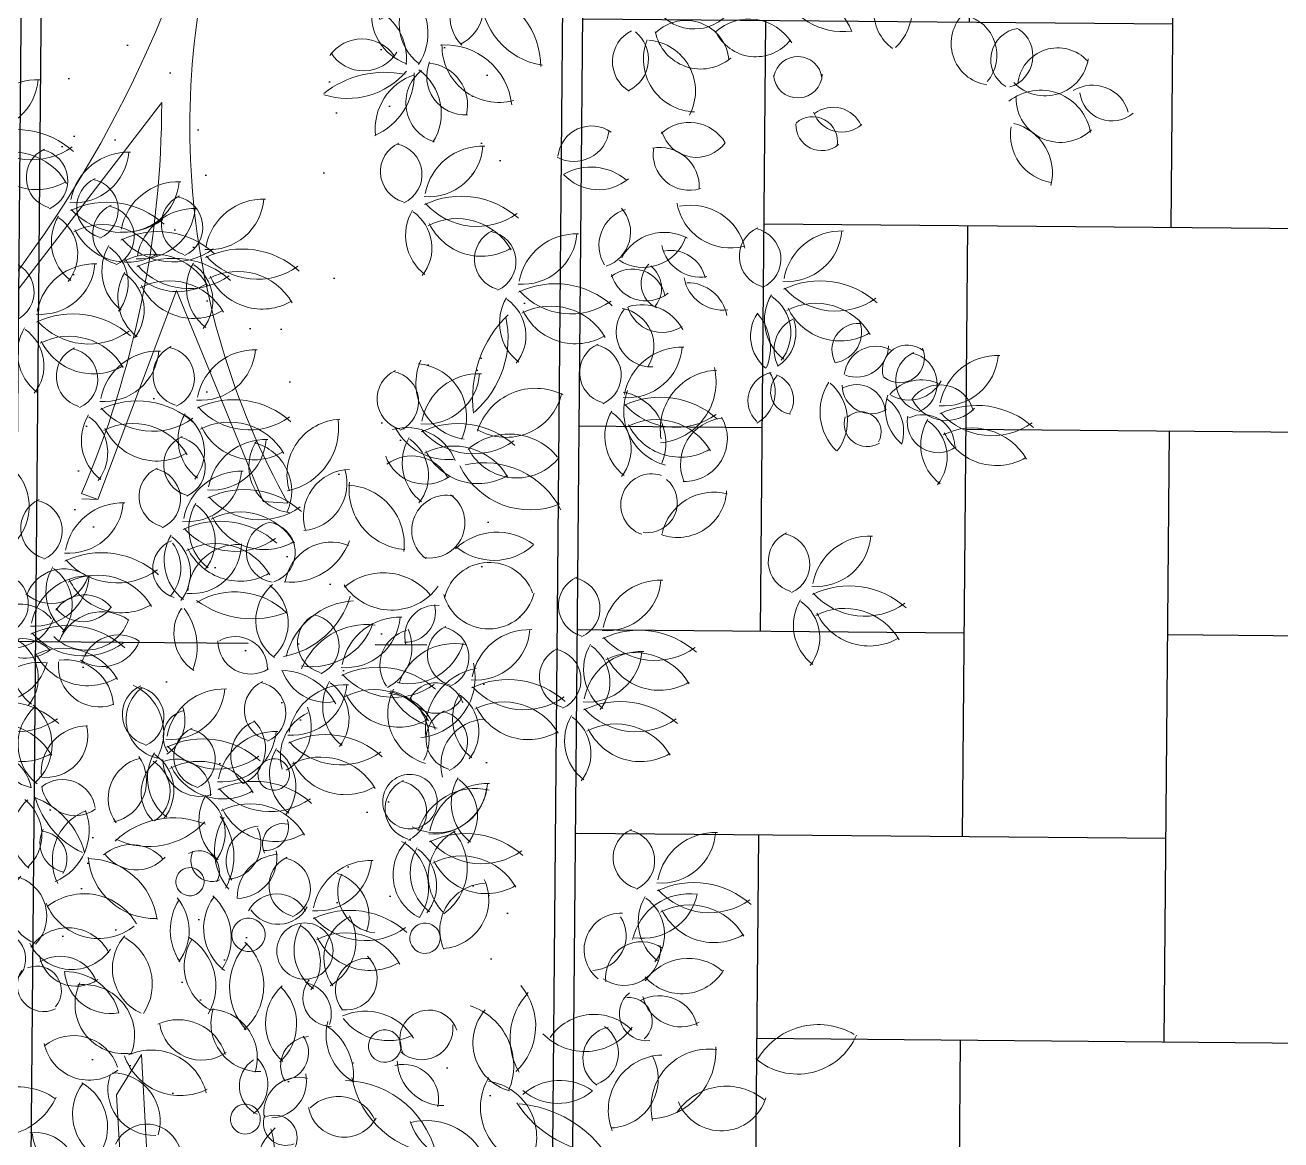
# Model space of a CAD drawing. Header units: millimetres. Extents: x 793 to 3159, y 750 to 2095.
# Drawn here: x 1291.277 to 1294.41, y 971.343 to 974.124 of the extents above; entities that cross this region are included whole.
import ezdxf

# ---------------------------------------------------------------- set-up
doc = ezdxf.new("R2010")
doc.units = ezdxf.units.MM
doc.linetypes.add('CENTER', pattern=[50.8, 31.75, -6.35, 6.35, -6.35])
doc.linetypes.add('CONTINUA', pattern=[0])
for name, color, linetype in [('A-MUEBLE', 9, 'Continuous'), ('A-PISOS', 252, 'Continuous'), ('A-TEXTO', 2, 'Continuous'), ('A-VEGETACION', 65, 'Continuous')]:
    doc.layers.add(name, color=color, linetype=linetype)
doc.layers.add('JUNTA DE CONTROL', color=7, linetype='Continuous', true_color=0xf43e0b)

# ---------------------------------------------------------------- blocks, each defined once
blk = doc.blocks.new('A$C15914C01')
at = {"layer": 'A-PISOS', "linetype": 'CONTINUA', "ltscale": 0.5}
h = blk.add_hatch(dxfattribs=at)
h.set_pattern_fill('AR-HBONE', color=250, scale=0.005, angle=45)
h.set_pattern_definition([(90, (-2174.8441, -711.9263), (-0.508, 0.508), [1.524, -0.508]), (180, (-2174.8441, -711.4183), (-0.508, 0.508), [1.524, -0.508])])
h.paths.add_polyline_path([(112.8168, -1.0022), (112.8168, -12.6454), (113.1938, -12.6454), (113.1938, -20.9354), (112.8168, -20.9354), (112.8168, -24.3928), (113.7088, -24.3928), (113.7088, -24.9928), (114.2088, -24.9928), (114.2088, -29.2428), (113.7088, -29.2428), (113.7088, -30.3928), (112.8168, -30.3928), (112.8203, -32.0012), (118.8203, -32.0012), (118.8168, -1.0027)])
h.paths.add_polyline_path([(116.8856, -5.1633), (116.8162, -5.2046), (116.8436, -5.2046)], flags=16)
blk = doc.blocks.new('XR-CONJUNTO$0$A$C458D45B7')
at = {"lineweight": 0, "extrusion": (-2.43104e-07, -5.45806e-06, 1)}
blk.add_line((-0.3067, -1.749), (-0.3463, -1.7481), dxfattribs=at)
blk.add_lwpolyline([(0.1057, -1.746), (0.1681, -1.7494, -0.110183), (-0.0866, -0.95, -0.110183), (0.0225, -0.1181, 0.069274), (0.0548, -0.1083, -0.159056), (0.3751, -0.5382), (0.4313, -0.5098), (0.2694, -0.2414), (0.6188, -0.3643), (0.5483, -0.2962, -0.129481), (0.1024, -0.068, 0.184379), (0.1254, 0.0127), (0.8832, -0.1415), (0.8943, -0.0784), (0.1156, 0.0518, -0.487233), (0.1075, 0.0667, -0.157099), (0.4909, 0.4325), (0.4557, 0.4846), (0.2096, 0.2904), (0.2879, 0.6525), (0.2292, 0.5741, -0.1274), (0.063, 0.1098, -1.508538), (0.0487, 0.1166), (-0.0409, 1.3604), (-0.1014, 1.2588), (-0.0393, 0.4627, -0.187108), (-0.3498, 1.1361), (-0.3949, 1.1174), (-0.3356, 0.7801), (-0.586, 0.9428), (-0.6161, 0.9071, -0.222061), (-0.0345, 0.1193), (-0.0367, 0.1218), (-0.9935, 0.563), (-0.9683, 0.4373, -0.148996), (-0.7862, 0.3977), (-0.1177, 0.0214, -0.61159), (-0.1188, -0.006, -0.101655), (-1.381, -0.3864), (-1.4565, -0.4291), (-0.657, -0.3716, -0.12496), (-1.5382, -0.8654), (-1.5037, -0.924), (-0.968, -0.7054), (-1.2263, -1.1913), (-1.1801, -1.2004, -0.176723), (-0.0978, -0.0662, 0.164875), (-0.0374, -0.112, -0.122319), (-0.6656, -1.3725), (-0.6394, -1.3961), (-0.165, -0.7555, -0.101541), (-0.347, -1.7346), (-0.3067, -1.749), (-0.1198, -1.2235), (0.1057, -1.746)], format="xyb", close=True, dxfattribs=at)
at = {"lineweight": 0, "extrusion": (2.43104e-07, 5.45806e-06, -1)}
for centre, major_axis, start_param, end_param in [((-0.4208, 2.4779), (0.0521, -0.0572, 0), 4.051015, 6.582941), ((-0.3287, 2.5601), (0.0917, -0.1007, 0), -0.777492, 0.800951), ((-0.1915, 2.4072), (0.0977, -0.1073, 0), 2.477681, 3.902549), ((0.4079, 2.3965), (0.0578, 0.0526, 0), 2.569534, 5.006064), ((0.3562, 2.3885), (0.0521, -0.0572, 0), 4.051015, 6.582941), ((0.4482, 2.4707), (0.0917, -0.1007, 0), -0.777492, 0.800951), ((0.5854, 2.3178), (0.0977, -0.1073, 0), 2.477681, 3.902549), ((-0.2404, 2.2159), (0.156, 0.1421, 0), 4.983233, 6.17178), ((-0.2586, 2.3287), (0.0909, 0.0828, 0), 2.943806, 4.400315), ((-0.4252, 2.2943), (0.0813, 0.074, 0), 6.042078, 7.680112), ((-0.2073, 2.5236), (0.1269, 0.1155, 0), 1.666781, 3.133707), ((-0.2514, 2.214), (0.1055, -0.1158, 0), 3.38331, 4.908592), ((-0.1941, 2.4226), (0.0974, -0.107, 0), 0.190237, 1.841773), ((0.5366, 2.1264), (0.156, 0.1421, 0), 4.983233, 6.17178), ((0.624, 2.313), (0.1011, -0.1111, 0), -1.092047, 0.621305), ((0.8079, 2.1864), (0.1148, 0.1046, 0), 3.735925, 5.247194), ((0.5183, 2.2392), (0.0909, 0.0828, 0), 2.943806, 4.400315), ((0.3518, 2.2048), (0.0813, 0.074, 0), 6.042078, 7.680112), ((0.5697, 2.4342), (0.1269, 0.1155, 0), 1.666781, 3.133707), ((0.5255, 2.1246), (0.1055, -0.1158, 0), 3.38331, 4.908592), ((0.0042, 2.1974), (0.0729, 0.0664, 0), 2.435719, 4.793581), ((-0.1299, 2.1619), (0.0875, -0.0961, 0), 4.288332, 5.954002), ((0.5828, 2.3331), (0.0974, -0.107, 0), 0.190237, 1.841773), ((0.688, 2.225), (0.0962, 0.0876, 0), 2.57333, 4.340108), ((0.5415, 2.16), (0.0814, -0.0894, 0), 4.063505, 5.902251), ((-0.4058, 2.1267), (0.0945, 0.086, 0), 6.118592, 7.872489), ((-0.0482, 2.1943), (0.0744, 0.0677, 0), 0.395035, 1.712099), ((0.2426, 2.1833), (0.0844, -0.0926, 0), -1.249896, 0.196732), ((0.7328, 2.1612), (0.0578, 0.0526, 0), 2.569534, 5.006064), ((0.6811, 2.1531), (0.0521, -0.0572, 0), 4.051015, 6.582941), ((-0.2372, 2.1306), (0.0929, 0.0846, 0), 2.963691, 4.711116), ((0.0663, 2.1554), (0.0498, 0.0454, 0), 3.264969, 5.201317), ((0.2617, 2.1105), (0.0688, 0.0627, 0), 3.032355, 5.058346), ((0.1574, 2.1274), (0.0654, -0.0718, 0), 4.641666, 6.55095), ((0.4113, 2.1131), (0.0882, 0.0804, 0), 3.589355, 4.996061), ((0.8068, 2.0986), (0.0767, -0.0842, 0), 2.01587, 3.830331), ((-0.293, 2.1509), (0.0767, 0.0698, 0), 0.466811, 2.453539), ((-0.1885, 2.0624), (0.0852, 0.0776, 0), 3.756525, 5.436782), ((-0.4325, 2.0004), (0.0716, -0.0786, 0), 4.02893, 5.260687), ((-0.3105, 2.1233), (0.0764, 0.0696, 0), 2.495781, 3.712279), ((-0.0328, 1.9994), (0.076, 0.0692, 0), 3.228586, 5.199475), ((-0.1454, 2.0411), (0.0706, -0.0775, 0), -1.470872, 0.49979), ((0.0335, 2.0128), (0.0579, -0.0636, 0), 3.454568, 5.497253), ((0.2763, 2.065), (0.0265, -0.0292, 0), 2.96706, 9.250245), ((0.0466, 2.0162), (0.0674, -0.074, 0), 1.501594, 3.203821), ((-0.07, 2.016), (0.0655, 0.0596, 0), 5.981568, 7.978483), ((0.0914, 2.099), (0.0621, -0.0681, 0), 0.403031, 2.295039), ((0.6173, 2.0033), (0.0458, -0.0503, 0), 2.96706, 9.250245), ((-0.249, 1.9601), (0.0612, 0.0557, 0), 4.777693, 6.850302), ((0.6822, 2.053), (0.0934, 0.0851, 0), 0.83891, 2.788684), ((0.7827, 1.8893), (0.1106, 0.1007, 0), 4.167211, 5.662811), ((0.8432, 2.0039), (0.0909, 0.0828, 0), 2.943806, 4.400315), ((0.6766, 1.9695), (0.0813, 0.074, 0), 6.042078, 7.680112), ((-0.2181, 2.0381), (0.0628, 0.0572, 0), 1.653322, 3.720775), ((-0.2631, 1.9078), (0.0742, -0.0815, 0), 1.389785, 3.157191), ((-0.4105, 1.9023), (0.0749, -0.0822, 0), 4.528164, 6.260856), ((-0.3885, 1.8048), (0.1511, 0.1376, 0), 5.790531, 6.74088), ((-0.111, 2.0591), (0.1593, 0.1451, 0), 2.721102, 3.592312), ((-0.1396, 1.8436), (0.0979, 0.0892, 0), 3.408341, 5.039982), ((-0.3192, 1.9147), (0.0929, -0.102, 0), -1.217298, 0.327095), ((0.0319, 1.7409), (0.1422, -0.1561, 0), 3.105155, 4.25074), ((-0.0365, 2.0707), (0.1414, 0.1288, 0), 1.467491, 2.732342), ((0.2821, 1.8758), (0.1111, 0.1011, 0), 3.157429, 4.441949), ((0.0189, 1.8558), (0.1089, -0.1195, 0), -1.511614, -0.337271), ((0.3027, 1.8914), (0.038, 0.0346, 0), 3.41254, 5.663172), ((0.2576, 1.933), (0.0391, -0.0429, 0), -1.182408, 0.791652), ((1.2047, 1.8735), (0.0578, 0.0526, 0), 2.569534, 5.006064), ((-0.2288, 1.8855), (0.0506, -0.0555, 0), 0.933482, 2.755369), ((-0.3061, 1.8431), (0.0521, 0.0475, 0), 5.554345, 7.543913), ((0.2485, 1.8483), (0.0645, 0.0587, 0), 3.279326, 5.34853), ((0.1587, 1.8899), (0.0599, -0.0657, 0), -1.298179, 0.629945), ((0.7942, 1.8207), (0.0945, 0.0861, 0), 3.069205, 4.94146), ((0.6241, 1.8375), (0.0937, -0.1029, 0), -1.562221, 0.105445), ((1.153, 1.8655), (0.0521, -0.0572, 0), 4.051015, 6.582941), ((1.245, 1.9477), (0.0917, -0.1007, 0), -0.777492, 0.800951), ((1.3822, 1.7948), (0.0977, -0.1073, 0), 2.477681, 3.902549), ((-0.074, 1.7783), (0.0778, 0.0708, 0), 4.718022, 6.28628), ((0.6974, 1.8223), (0.0803, -0.0881, 0), 1.183739, 3.047674), ((0.5353, 1.7872), (0.0891, -0.0979, 0), 4.371945, 6.030471), ((-0.0171, 1.8665), (0.1229, 0.1119, 0), 2.257964, 3.78171), ((-0.0641, 1.9178), (0.0654, -0.0719, 0), -0.113868, 1.668116), ((0.0938, 1.8197), (0.0347, -0.0381, 0), 3.344357, 5.954753), ((0.126, 1.8478), (0.0388, 0.0354, 0), 1.911053, 4.31249), ((0.2993, 1.7579), (0.0802, 0.073, 0), 3.851049, 5.360604), ((0.1863, 1.8557), (0.0752, 0.0685, 0), 0.549271, 2.256423), ((-0.1814, 1.6713), (0.118, -0.1296, 0), 3.873122, 5.299363), ((0.0722, 1.7936), (0.0237, -0.0261, 0), 2.96706, 9.250245), ((0.5443, 1.7771), (0.0762, 0.0694, 0), 2.397876, 4.305471), ((0.4071, 1.7121), (0.0839, 0.0764, 0), 5.736427, 7.331583), ((1.3334, 1.6034), (0.156, 0.1421, 0), 4.983233, 6.17178), ((-0.2766, 1.7286), (0.0686, -0.0753, 0), 1.097202, 3.081073), ((-0.3848, 1.6998), (0.0683, -0.0751, 0), 4.086773, 6.202249), ((0.8155, 1.6854), (0.0871, 0.0794, 0), 3.456952, 5.395047), ((0.6963, 1.7598), (0.0902, 0.0822, 0), 0.291251, 2.225608), ((1.3213, 1.6411), (0.1073, 0.0977, 0), 4.075394, 5.568293), ((1.3664, 1.9112), (0.1269, 0.1155, 0), 1.666781, 3.133707), ((-0.1879, 1.6085), (0.1112, 0.1012, 0), 4.767873, 6.47899), ((0.2402, 1.6801), (0.0975, 0.0888, 0), 2.940453, 4.494287), ((0.0349, 1.6527), (0.1056, 0.0962, 0), 6.178704, 7.585525), ((0.2911, 1.6865), (0.0543, -0.0596, 0), 2.783843, 4.943077), ((1.3151, 1.7162), (0.0909, 0.0828, 0), 2.943806, 4.400315), ((1.2007, 1.813), (0.1037, 0.0945, 0), 0.93843, 2.439379), ((1.1485, 1.6818), (0.0813, 0.074, 0), 6.042078, 7.680112), ((1.3223, 1.6016), (0.1055, -0.1158, 0), 3.38331, 4.908592), ((-0.1553, 1.7894), (0.0954, -0.1047, 0), 0.046634, 1.902742), ((0.1669, 1.6745), (0.1047, 0.0953, 0), 3.274239, 4.424714), ((-0.0544, 1.6689), (0.0855, -0.0939, 0), -1.555152, -0.195414), ((0.2927, 1.773), (0.0551, -0.0605, 0), -0.367339, 1.701332), ((1.1499, 1.643), (0.0617, -0.0677, 0), 1.384738, 3.90545), ((1.0761, 1.677), (0.064, 0.0583, 0), 0.142939, 2.254521), ((1.3796, 1.8101), (0.0974, -0.107, 0), 0.190237, 1.841773), ((0.2206, 1.6638), (0.0279, -0.0307, 0), 2.96706, 9.250245), ((0.3621, 1.6258), (0.0473, -0.0519, 0), 2.96706, 9.250245), ((0.5249, 1.6104), (0.0852, 0.0776, 0), 3.223324, 4.985448), ((0.3599, 1.6511), (0.0868, -0.0953, 0), -1.359902, 0.197615), ((0.6611, 1.6633), (0.0255, -0.028, 0), 2.96706, 9.250245), ((-0.2276, 1.5595), (0.0766, -0.0842, 0), 2.904002, 4.961936), ((1.2034, 1.5741), (0.0607, -0.0666, 0), 2.180672, 4.465833), ((-0.4013, 1.5925), (0.0497, 0.0453, 0), 6.214944, 8.566879), ((-0.2205, 1.6862), (0.0787, -0.0864, 0), -0.245148, 1.837365), ((0.0057, 1.5758), (0.0909, 0.0828, 0), 2.724137, 4.584349), ((-0.1496, 1.5339), (0.0979, 0.0892, 0), 5.907215, 7.590286), ((0.1866, 1.5851), (0.0842, -0.0924, 0), 1.201658, 2.848598), ((-0.0012, 1.5327), (0.1054, 0.096, 0), 5.984703, 7.520962), ((0.3329, 1.535), (0.1162, 0.1058, 0), 3.122332, 4.628138), ((0.1137, 1.5352), (0.0992, -0.1089, 0), 4.60613, 6.275435), ((1.1583, 1.6449), (0.0609, -0.0669, 0), -0.950418, 1.336182), ((-0.2083, 1.6213), (0.0631, -0.0693, 0), 0.112143, 2.110108), ((-0.2468, 1.505), (0.0717, 0.0653, 0), 4.892044, 6.630501), ((0.519, 1.5316), (0.0583, 0.0531, 0), 3.20052, 5.540096), ((0.4659, 1.5585), (0.0576, 0.0524, 0), 6.197346, 8.707644), ((1.3207, 1.4939), (0.0968, 0.0882, 0), 4.468963, 6.135104), ((-0.3051, 1.5146), (0.0414, -0.0455, 0), 3.483272, 6.139391), ((1.3021, 1.6577), (0.0817, -0.0897, 0), -0.311589, 1.576583), ((-0.2882, 1.5286), (0.0442, -0.0485, 0), 0.255526, 2.887943), ((-0.2317, 1.4264), (0.1016, 0.0926, 0), 5.415593, 6.754417), ((-0.1223, 1.576), (0.085, 0.0774, 0), 2.11334, 3.773203), ((-0.0858, 1.485), (0.083, -0.0911, 0), 0.579053, 2.739108), ((-0.1861, 1.4051), (0.0941, 0.0857, 0), 5.318722, 7.374748), ((0.3928, 1.4461), (0.093, 0.0847, 0), 3.00647, 4.70236), ((0.4297, 1.5099), (0.0477, -0.0524, 0), 0.723336, 2.981842), ((0.351, 1.4686), (0.0589, 0.0537, 0), 5.629135, 7.342477), ((0.7863, 1.4466), (0.1042, -0.1145, 0), -1.558089, -0.023624), ((1.2163, 1.4846), (0.0497, 0.0453, 0), 2.154095, 4.761131), ((0.2174, 1.441), (0.0857, -0.0942, 0), 4.621829, 6.268915), ((1.0445, 1.4197), (0.1124, -0.1235, 0), 1.763492, 3.048606), ((1.1728, 1.4657), (0.0436, 0.0397, 0), 5.34712, 7.859851), ((1.25, 1.4337), (0.0652, -0.0716, 0), 3.353873, 5.207545), ((1.3013, 1.5509), (0.0718, 0.0654, 0), 1.80201, 3.64249), ((0.1269, 1.3556), (0.0816, -0.0896, 0), 3.861328, 5.736568), ((0.2517, 1.4439), (0.0813, -0.0893, 0), 0.692403, 2.597207), ((0.5181, 1.3374), (0.1044, 0.0951, 0), 5.019594, 6.451334), ((0.6755, 1.4112), (0.0541, 0.0492, 0), 3.323125, 6.680457), ((0.7305, 1.3462), (0.1061, -0.1165, 0), 4.17789, 5.832144), ((0.9098, 1.4071), (0.0922, 0.084, 0), 2.564354, 4.581363), ((1.0885, 1.3478), (0.0896, -0.0984, 0), 2.894701, 4.651743), ((0.0511, 1.3256), (0.0912, 0.083, 0), 5.008977, 6.700148), ((0.5532, 1.4203), (0.0906, -0.0995, 0), 1.225027, 2.53816), ((0.3386, 1.3139), (0.1111, 0.1012, 0), 5.998219, 7.087887), ((0.5719, 1.5492), (0.0963, -0.1058, 0), 0.28559, 1.630807), ((0.6565, 1.4383), (0.058, 0.0528, 0), 0.609123, 3.014918), ((1.0623, 1.533), (0.1074, 0.0978, 0), 1.343784, 3.09522), ((1.1401, 1.3718), (0.0592, 0.0539, 0), 2.883799, 5.216128), ((1.0667, 1.3837), (0.0606, 0.0551, 0), 6.049447, 8.223314), ((1.6493, 1.2899), (0.1299, 0.1183, 0), 4.360495, 5.965464), ((-0.2092, 1.2879), (0.0862, 0.0785, 0), 4.763491, 6.669633), ((0.1079, 1.455), (0.0714, -0.0784, 0), 0.109406, 2.139195), ((0.3792, 1.34), (0.0537, 0.0489, 0), 3.300559, 5.386403), ((0.3059, 1.3712), (0.047, -0.0517, 0), -1.484129, 0.591907), ((0.5656, 1.3923), (0.03, 0.0273, 0), 4.537856, 10.821041), ((1.5934, 1.501), (0.1183, 0.1077, 0), 1.123877, 3.002143), ((-0.1723, 1.4082), (0.0844, 0.0769, 0), 1.617882, 3.663346), ((1.264, 1.2447), (0.093, -0.1021, 0), 1.914643, 3.826952), ((1.1267, 1.3204), (0.0823, -0.0904, 0), -1.350697, 0.677345), ((1.3773, 1.2548), (0.1071, 0.0976, 0), 3.627143, 5.564226), ((1.2205, 1.3933), (0.1266, 0.1153, 0), 0.666936, 2.208248), ((0.0552, 1.4072), (0.0994, -0.1091, 0), 0.247987, 1.955937), ((-0.0138, 1.2312), (0.1042, 0.0949, 0), 5.013393, 6.761813), ((0.2821, 1.2878), (0.0574, 0.0522, 0), 2.730264, 4.858108), ((0.1823, 1.2903), (0.0689, 0.0627, 0), 6.226378, 7.911591), ((0.6146, 1.2601), (0.0646, 0.0589, 0), 5.18643, 7.216869), ((0.7131, 1.3623), (0.078, -0.0856, 0), 0.71814, 2.246675), ((0.2804, 1.2992), (0.0616, -0.0676, 0), -1.060709, 0.668141), ((0.9544, 1.2463), (0.1089, 0.0991, 0), 2.493376, 4.396862), ((1.0067, 1.1728), (0.1048, 0.0954, 0), 4.716479, 6.042626), ((-0.0846, 1.211), (0.0929, 0.0846, 0), 2.79378, 4.515572), ((-0.2468, 1.1762), (0.0923, 0.084, 0), 5.935163, 7.664121), ((-0.0087, 1.2737), (0.0771, -0.0847, 0), 0.678402, 2.611537), ((-0.112, 1.1928), (0.0813, -0.0893, 0), 3.878152, 5.717737), ((0.3543, 1.2232), (0.0647, 0.0589, 0), 3.77537, 5.684318), ((0.4666, 1.0653), (0.1771, 0.1613, 0), 5.461091, 6.84641), ((0.7141, 1.3599), (0.1576, -0.173, 0), 0.768602, 2.105454), ((0.8083, 1.1701), (0.0944, -0.1037, 0), 4.007914, 5.933263), ((0.9976, 1.3915), (0.0994, 0.0906, 0), 1.606077, 3.000648), ((1.4218, 1.1595), (0.1096, 0.0998, 0), 4.447218, 6.124093), ((-0.3449, 1.1103), (0.1211, 0.1103, 0), 4.257347, 6.034635), ((0.4539, 1.1647), (0.0674, -0.074, 0), 3.084947, 5.021288), ((1.126, 1.4092), (0.1849, -0.2031, 0), 0.724844, 1.720325), ((0.8824, 0.9572), (0.2007, -0.2203, 0), 3.951237, 4.849497), ((1.4067, 1.3114), (0.0854, 0.0778, 0), 1.013458, 3.478607), ((-0.4065, 1.3168), (0.1132, -0.1243, 0), -0.424739, 1.243343), ((0.2212, 1.2039), (0.0251, -0.0276, 0), 2.96706, 9.250245), ((0.4667, 1.2536), (0.0608, -0.0668, 0), -0.356332, 2.108317), ((0.6754, 1.047), (0.1193, 0.1087, 0), 5.189388, 6.675069), ((0.3219, 1.1961), (0.0413, 0.0376, 0), 1.904971, 4.226386), ((0.2947, 1.1586), (0.0418, 0.038, 0), 4.960058, 7.482544), ((0.789, 1.2657), (0.1133, -0.1244, 0), 0.509459, 1.944003), ((-0.3023, 1.0547), (0.072, -0.079, 0), 3.75091, 5.351098), ((-0.0228, 1.1011), (0.0578, -0.0635, 0), 2.718476, 5.202531), ((0.404, 1.0684), (0.1166, 0.1062, 0), 3.391768, 4.694757), ((0.0747, 1.1135), (0.1489, -0.1635, 0), -1.143034, -0.269005), ((-0.2116, 1.1655), (0.066, -0.0724, 0), 0.546012, 2.232732), ((1.7212, -0.4945), (0.0844, 0.0769, 0), 2.921424, 4.898357), ((1.5708, -0.4908), (0.0887, -0.0974, 0), 4.624499, 6.245935), ((0.6511, -0.5265), (0.0746, 0.068, 0), 3.082887, 5.021593), ((0.5328, -0.5061), (0.0677, -0.0743, 0), 4.704556, 6.562471), ((1.3911, -0.6161), (0.1186, -0.1303, 0), 3.751224, 5.04893), ((0.5509, -0.5449), (0.0857, -0.0941, 0), 1.381618, 2.98878), ((0.3531, -0.5727), (0.1058, 0.0963, 0), 6.187244, 7.584647), ((0.8079, -0.4647), (0.1228, -0.1349, 0), 0.876191, 2.292519), ((0.5809, -0.6537), (0.1334, -0.1465, 0), 4.136961, 5.426322), ((1.5298, -0.374), (0.1172, -0.1286, 0), 0.608217, 1.916874), ((1.1577, -0.4355), (0.0757, -0.0832, 0), -0.410198, 1.564219), ((1.9055, -0.5708), (0.0701, -0.077, 0), 0.868385, 3.107628), ((0.4851, -0.523), (0.097, 0.0883, 0), 2.624439, 4.009853), ((0.3065, -0.6372), (0.0924, -0.1015, 0), 4.220644, 5.539862), ((1.1406, -0.6349), (0.0726, -0.0797, 0), 3.097635, 5.344847), ((1.2984, -0.6458), (0.0925, 0.0842, 0), 4.69803, 6.451656), ((1.8147, -0.6013), (0.0684, -0.0752, 0), 4.086493, 6.142639), ((1.9797, -0.6098), (0.0531, -0.0583, 0), 1.27183, 3.717815), ((1.0432, -0.6316), (0.0635, 0.0578, 0), 2.828355, 4.970388), ((0.9604, -0.6267), (0.0642, 0.0584, 0), 6.104573, 8.123386), ((1.1762, -0.5315), (0.0858, 0.0782, 0), 1.595626, 3.656981), ((1.3126, -0.5044), (0.0742, -0.0815, 0), -0.185563, 1.859253), ((1.9253, -0.6015), (0.0597, 0.0543, 0), 6.025032, 8.287942), ((0.3333, -0.6856), (0.0658, -0.0723, 0), 2.905781, 4.823107), ((0.5423, -0.7661), (0.1235, 0.1125, 0), 5.36207, 6.898676), ((1.166, -0.6234), (0.0885, -0.0972, 0), 0.750634, 2.670163), ((1.0384, -0.705), (0.0858, -0.0942, 0), 3.951231, 5.923783), ((2.0694, -0.6791), (0.0677, -0.0743, 0), 2.389715, 4.70032), ((0.3358, -0.5709), (0.0714, 0.065, 0), 1.264913, 3.299305), ((0.673, -0.5985), (0.0953, -0.1046, 0), 0.451758, 2.314123), ((1.4206, -0.6724), (0.0447, 0.0407, 0), 4.046495, 6.887858), ((2.0365, -0.5907), (0.0801, 0.073, 0), 0.865837, 3.095513), ((0.5912, -0.6765), (0.0712, 0.0649, 0), 2.239479, 4.247459), ((0.4925, -0.7502), (0.0711, -0.0781, 0), 3.953652, 5.660875), ((1.4206, -0.6545), (0.045, 0.041, 0), 0.745147, 3.783208), ((0.3952, -0.9166), (0.1824, 0.1661, 0), 4.763929, 5.636252), ((0.2948, -0.5436), (0.143, 0.1302, 0), 1.427963, 2.601349), ((0.5108, -0.8091), (0.1051, 0.0957, 0), 3.743488, 5.119397), ((0.2985, -0.6789), (0.1219, 0.111, 0), 0.683436, 1.880422), ((0.5462, -0.7433), (0.0689, -0.0756, 0), 1.029573, 3.198864), ((0.3985, -0.7729), (0.0993, 0.0905, 0), 6.058163, 7.566179), ((2.0285, -0.812), (0.0854, -0.0937, 0), 3.194354, 5.266214), ((2.1578, -0.7629), (0.0624, -0.0685, 0), 3.315824, 5.152296), ((-0.6101, -0.6963), (0.0917, -0.1007, 0), -0.777492, 0.800951), ((-0.4729, -0.8491), (0.0977, -0.1073, 0), 2.477681, 3.902549), ((2.0764, -0.7036), (0.0819, 0.0746, 0), 1.519596, 3.869397), ((2.2045, -0.6777), (0.0544, -0.0598, 0), 0.009364, 2.152356), ((1.5314, -0.724), (0.0552, 0.0503, 0), 1.558302, 3.521751), ((1.5113, -0.8135), (0.0514, -0.0565, 0), 3.212513, 5.011871), ((1.1541, -0.8854), (0.077, 0.0701, 0), 4.690567, 6.465808), ((1.4824, -0.7811), (0.0478, 0.0435, 0), 1.591957, 3.894), ((1.4605, -0.8232), (0.0416, -0.0457, 0), 3.128591, 5.60002), ((2.0741, -0.7951), (0.0813, -0.0893, 0), 0.876257, 2.452635), ((1.9318, -0.8938), (0.0862, -0.0947, 0), 4.111917, 5.679083), ((-0.5218, -1.0405), (0.156, 0.1421, 0), 4.983233, 6.17178), ((0.8645, -0.7958), (0.0594, -0.0652, 0), -0.726496, 1.218619), ((0.9098, -0.8788), (0.0568, -0.0624, 0), 2.393253, 4.474922), ((1.1694, -0.7784), (0.0664, 0.0605, 0), 1.357884, 3.565082), ((1.0811, -0.944), (0.073, 0.0665, 0), 5.248983, 7.046658), ((-0.4887, -0.7327), (0.1269, 0.1155, 0), 1.666781, 3.133707), ((-0.5328, -1.0423), (0.1055, -0.1158, 0), 3.38331, 4.908592), ((-0.4213, -0.9474), (0.0578, 0.0526, 0), 2.569534, 5.006064), ((0.4619, -0.9165), (0.0578, 0.0526, 0), 2.569534, 5.006064), ((0.4102, -0.9246), (0.0521, -0.0572, 0), 4.051015, 6.582941), ((0.5022, -0.8424), (0.0917, -0.1007, 0), -0.777492, 0.800951), ((0.6394, -0.9952), (0.0977, -0.1073, 0), 2.477681, 3.902549), ((1.1537, -0.8603), (0.061, -0.0669, 0), 0.413196, 2.457667), ((-0.4756, -0.8338), (0.0974, -0.107, 0), 0.190237, 1.841773), ((-0.4731, -0.9554), (0.0521, -0.0572, 0), 4.051015, 6.582941), ((-0.3811, -0.8732), (0.0917, -0.1007, 0), -0.777492, 0.800951), ((-0.2439, -1.0261), (0.0977, -0.1073, 0), 2.477681, 3.902549), ((0.9106, -1.0346), (0.0926, -0.1017, 0), 3.353254, 4.564957), ((0.926, -0.8367), (0.0863, 0.0786, 0), 1.589818, 3.127586), ((-0.2941, -1.0186), (0.0578, 0.0526, 0), 2.569534, 5.006064), ((-0.3459, -1.0266), (0.0521, -0.0572, 0), 4.051015, 6.582941), ((-0.2539, -0.9445), (0.0917, -0.1007, 0), -0.777492, 0.800951), ((-0.1167, -1.0973), (0.0977, -0.1073, 0), 2.477681, 3.902549), ((0.5906, -1.1866), (0.156, 0.1421, 0), 4.983233, 6.17178), ((-0.2927, -1.2175), (0.156, 0.1421, 0), 4.983233, 6.17178), ((-0.0824, -1.0582), (0.0578, 0.0526, 0), 2.569534, 5.006064), ((-0.1341, -1.0662), (0.0521, -0.0572, 0), 4.051015, 6.582941), ((-0.0421, -0.9841), (0.0917, -0.1007, 0), -0.777492, 0.800951), ((0.0951, -1.1369), (0.0977, -0.1073, 0), 2.477681, 3.902549), ((0.6236, -0.8789), (0.1269, 0.1155, 0), 1.666781, 3.133707), ((1.0253, -1.0902), (0.069, 0.0628, 0), 3.308647, 5.138973), ((0.9205, -1.0592), (0.0664, 0.0605, 0), 6.277686, 8.249253), ((1.2581, -0.957), (0.1004, 0.0914, 0), 2.033796, 3.688076), ((1.1614, -1.1268), (0.103, 0.0938, 0), 5.235197, 6.77359), ((-0.2596, -0.9097), (0.1269, 0.1155, 0), 1.666781, 3.133707), ((-0.2531, -1.0846), (0.0578, 0.0526, 0), 2.569534, 5.006064), ((-0.3048, -1.0927), (0.0521, -0.0572, 0), 4.051015, 6.582941), ((-0.2128, -1.0105), (0.0917, -0.1007, 0), -0.777492, 0.800951), ((-0.0756, -1.1634), (0.0977, -0.1073, 0), 2.477681, 3.902549), ((0.5723, -1.0738), (0.0909, 0.0828, 0), 2.943806, 4.400315), ((0.4057, -1.1082), (0.0813, 0.074, 0), 6.042078, 7.680112), ((0.5795, -1.1885), (0.1055, -0.1158, 0), 3.38331, 4.908592), ((-0.3109, -1.1047), (0.0909, 0.0828, 0), 2.943806, 4.400315), ((-0.4775, -1.1391), (0.0813, 0.074, 0), 6.042078, 7.680112), ((-0.3038, -1.2193), (0.1055, -0.1158, 0), 3.38331, 4.908592), ((-0.1655, -1.2887), (0.156, 0.1421, 0), 4.983233, 6.17178), ((0.6368, -0.9799), (0.0974, -0.107, 0), 0.190237, 1.841773), ((0.7002, -1.1307), (0.0578, 0.0526, 0), 2.569534, 5.006064), ((0.6485, -1.1387), (0.0521, -0.0572, 0), 4.051015, 6.582941), ((0.7405, -1.0565), (0.0917, -0.1007, 0), -0.777492, 0.800951), ((0.8777, -1.2094), (0.0977, -0.1073, 0), 2.477681, 3.902549), ((1.0967, -1.1776), (0.0894, 0.0814, 0), 4.357835, 5.930551), ((1.3608, -1.1116), (0.0578, 0.0526, 0), 2.569534, 5.006064), ((1.3091, -1.1196), (0.0521, -0.0572, 0), 4.051015, 6.582941), ((1.4011, -1.0374), (0.0917, -0.1007, 0), -0.777492, 0.800951), ((1.5383, -1.1903), (0.0977, -0.1073, 0), 2.477681, 3.902549), ((-0.2465, -1.0107), (0.0974, -0.107, 0), 0.190237, 1.841773), ((1.0421, -1.0332), (0.0826, 0.0753, 0), 1.048711, 2.866113), ((1.1846, -1.0688), (0.0724, 0.066, 0), 2.126203, 3.662822), ((1.1126, -1.19), (0.0655, 0.0597, 0), 5.242094, 6.774017), ((-0.1837, -1.1759), (0.0909, 0.0828, 0), 2.943806, 4.400315), ((-0.3503, -1.2103), (0.0813, 0.074, 0), 6.042078, 7.680112), ((-0.1324, -0.9809), (0.1269, 0.1155, 0), 1.666781, 3.133707), ((-0.1766, -1.2906), (0.1055, -0.1158, 0), 3.38331, 4.908592), ((-0.1245, -1.3547), (0.156, 0.1421, 0), 4.983233, 6.17178), ((0.0463, -1.3283), (0.156, 0.1421, 0), 4.983233, 6.17178), ((-0.1193, -1.082), (0.0974, -0.107, 0), 0.190237, 1.841773), ((0.028, -1.2155), (0.0909, 0.0828, 0), 2.943806, 4.400315), ((-0.1385, -1.2499), (0.0813, 0.074, 0), 6.042078, 7.680112), ((0.0793, -1.0205), (0.1269, 0.1155, 0), 1.666781, 3.133707), ((0.0352, -1.3301), (0.1055, -0.1158, 0), 3.38331, 4.908592), ((1.0176, -1.2329), (0.0616, 0.0561, 0), 4.748267, 6.798588), ((1.1075, -1.1835), (0.0461, -0.0506, 0), 1.181961, 3.053836), ((1.019, -1.1975), (0.0479, -0.0526, 0), 4.531679, 6.114111), ((1.4895, -1.3817), (0.156, 0.1421, 0), 4.983233, 6.17178), ((-0.5522, -1.2354), (0.0521, -0.0572, 0), 4.051015, 6.582941), ((-0.4602, -1.1532), (0.0917, -0.1007, 0), -0.777492, 0.800951), ((-0.323, -1.3061), (0.0977, -0.1073, 0), 2.477681, 3.902549), ((-0.1427, -1.2419), (0.0909, 0.0828, 0), 2.943806, 4.400315), ((-0.3093, -1.2764), (0.0813, 0.074, 0), 6.042078, 7.680112), ((-0.0914, -1.047), (0.1269, 0.1155, 0), 1.666781, 3.133707), ((-0.1355, -1.3566), (0.1055, -0.1158, 0), 3.38331, 4.908592), ((0.0925, -1.1216), (0.0974, -0.107, 0), 0.190237, 1.841773), ((0.8289, -1.4008), (0.156, 0.1421, 0), 4.983233, 6.17178), ((1.0502, -1.1398), (0.0656, 0.0598, 0), 1.617108, 3.605764), ((1.242, -1.15), (0.0725, 0.066, 0), 2.164318, 3.678188), ((1.1553, -1.2826), (0.0683, -0.075, 0), 3.854023, 5.240722), ((-0.0782, -1.148), (0.0974, -0.107, 0), 0.190237, 1.841773), ((0.862, -1.093), (0.1269, 0.1155, 0), 1.666781, 3.133707), ((1.4712, -1.2689), (0.0909, 0.0828, 0), 2.943806, 4.400315), ((1.3047, -1.3033), (0.0813, 0.074, 0), 6.042078, 7.680112), ((1.5226, -1.0739), (0.1269, 0.1155, 0), 1.666781, 3.133707), ((1.4784, -1.3835), (0.1055, -0.1158, 0), 3.38331, 4.908592), ((0.8106, -1.288), (0.0909, 0.0828, 0), 2.943806, 4.400315), ((0.6441, -1.3224), (0.0813, 0.074, 0), 6.042078, 7.680112), ((0.8178, -1.4026), (0.1055, -0.1158, 0), 3.38331, 4.908592), ((1.0668, -1.3051), (0.0651, 0.0593, 0), 2.253087, 4.566682), ((0.9783, -1.3425), (0.0642, -0.0705, 0), 4.03691, 6.007166), ((1.0918, -1.2176), (0.0659, 0.06, 0), 1.69823, 3.571093), ((1.043, -1.3545), (0.0783, -0.086, 0), 3.570728, 4.946469), ((1.5357, -1.175), (0.0974, -0.107, 0), 0.190237, 1.841773), ((-0.3719, -1.4975), (0.156, 0.1421, 0), 4.983233, 6.17178), ((0.9141, -1.4743), (0.1955, -0.2147, 0), 2.163971, 3.093217), ((0.463, -1.3312), (0.166, -0.1823, 0), -1.064666, -0.000104), ((0.8751, -1.194), (0.0974, -0.107, 0), 0.190237, 1.841773), ((1.4183, -1.3094), (0.0769, 0.0701, 0), 2.97626, 4.426761), ((1.2348, -1.342), (0.0872, -0.0957, 0), 4.707112, 5.824159), ((1.4594, -1.343), (0.0578, -0.0634, 0), 1.791928, 3.410217), ((1.3267, -1.3023), (0.0744, 0.0678, 0), 0.401855, 1.714979), ((1.584, -1.3411), (0.0445, -0.0489, 0), 1.786118, 3.912369), ((1.5135, -1.2978), (0.0522, -0.0573, 0), -1.25973, 0.566902), ((-0.3388, -1.1897), (0.1269, 0.1155, 0), 1.666781, 3.133707), ((-0.3901, -1.3847), (0.0909, 0.0828, 0), 2.943806, 4.400315), ((-0.5567, -1.4191), (0.0813, 0.074, 0), 6.042078, 7.680112), ((-0.3829, -1.4993), (0.1055, -0.1158, 0), 3.38331, 4.908592), ((0.9678, -1.4088), (0.0578, 0.0526, 0), 2.569534, 5.006064), ((0.9161, -1.4168), (0.0521, -0.0572, 0), 4.051015, 6.582941), ((1.0081, -1.3346), (0.0917, -0.1007, 0), -0.777492, 0.800951), ((1.1453, -1.4875), (0.0977, -0.1073, 0), 2.477681, 3.902549), ((1.629, -1.4107), (0.0588, 0.0536, 0), 3.97883, 5.958356), ((1.5783, -1.3283), (0.0545, -0.0598, 0), -0.813038, 1.059981), ((1.7069, -1.3894), (0.042, -0.0461, 0), 2.007707, 4.557266), ((1.6874, -1.3597), (0.0414, -0.0455, 0), -1.262708, 1.413944), ((1.7562, -1.4153), (0.0578, 0.0526, 0), 2.569534, 5.006064), ((-0.3256, -1.2908), (0.0974, -0.107, 0), 0.190237, 1.841773), ((-0.3375, -1.442), (0.0578, 0.0526, 0), 2.569534, 5.006064), ((-0.3893, -1.45), (0.0521, -0.0572, 0), 4.051015, 6.582941), ((-0.2972, -1.3679), (0.0917, -0.1007, 0), -0.777492, 0.800951), ((-0.16, -1.5207), (0.0977, -0.1073, 0), 2.477681, 3.902549), ((-0.0964, -1.4345), (0.0578, 0.0526, 0), 2.569534, 5.006064), ((-0.1482, -1.4425), (0.0521, -0.0572, 0), 4.051015, 6.582941), ((-0.0562, -1.3603), (0.0917, -0.1007, 0), -0.777492, 0.800951), ((0.081, -1.5132), (0.0977, -0.1073, 0), 2.477681, 3.902549), ((1.7045, -1.4233), (0.0521, -0.0572, 0), 4.051015, 6.582941), ((1.7965, -1.3411), (0.0917, -0.1007, 0), -0.777492, 0.800951), ((1.9337, -1.494), (0.0977, -0.1073, 0), 2.477681, 3.902549), ((0.6228, -1.4419), (0.095, -0.1043, 0), 0.869755, 2.711845), ((0.477, -1.5278), (0.0893, -0.0981, 0), 3.949733, 5.869629), ((1.2417, -1.546), (0.0999, -0.1097, 0), 2.132888, 3.812413), ((1.0778, -1.4302), (0.1128, 0.1028, 0), 0.48437, 2.20123), ((1.3819, -1.4714), (0.0526, 0.0479, 0), 3.048286, 5.247826), ((1.2889, -1.4511), (0.0602, -0.0661, 0), -1.42151, 0.212376), ((1.4235, -1.448), (0.0382, -0.0419, 0), 0.840385, 3.053217), ((1.3575, -1.4699), (0.0495, 0.045, 0), 5.804263, 7.555064), ((1.7437, -1.5154), (0.069, -0.0758, 0), 2.992613, 4.319172), ((0.4638, -1.4838), (0.0578, 0.0526, 0), 2.569534, 5.006064), ((0.412, -1.4919), (0.0521, -0.0572, 0), 4.051015, 6.582941), ((0.5041, -1.4097), (0.0917, -0.1007, 0), -0.777492, 0.800951), ((0.6413, -1.5626), (0.0977, -0.1073, 0), 2.477681, 3.902549), ((1.6259, -1.4952), (0.0909, -0.0998, 0), 1.486848, 2.875757), ((1.436, -1.5206), (0.0916, 0.0834, 0), 6.141567, 7.656072), ((1.6176, -1.4269), (0.0492, -0.054, 0), 0.172175, 2.267867), ((1.5821, -1.4997), (0.0485, -0.0533, 0), 3.374486, 5.350939), ((1.711, -1.3735), (0.067, 0.061, 0), 1.213283, 2.813805), ((1.7903, -1.5105), (0.0635, 0.0579, 0), 4.479507, 6.747295), ((0.7069, -1.433), (0.0958, -0.1052, 0), -0.620898, 1.257402), ((0.783, -1.6027), (0.1018, -0.1118, 0), 2.590682, 4.333365), ((1.1414, -1.5014), (0.0944, -0.1036, 0), 0.982263, 2.662977), ((0.9783, -1.5849), (0.0873, -0.0959, 0), 4.040533, 5.825192), ((1.0965, -1.6789), (0.156, 0.1421, 0), 4.983233, 6.17178), ((1.7642, -1.4868), (0.0815, 0.0742, 0), 2.96694, 4.191148), ((1.6007, -1.5446), (0.0738, 0.0672, 0), 6.048868, 7.302861), ((1.805, -1.4177), (0.0706, 0.0643, 0), 1.472484, 3.37871), ((1.8849, -1.6854), (0.156, 0.1421, 0), 4.983233, 6.17178), ((-0.2089, -1.7121), (0.156, 0.1421, 0), 4.983233, 6.17178), ((0.0322, -1.7046), (0.156, 0.1421, 0), 4.983233, 6.17178), ((1.1296, -1.3711), (0.1269, 0.1155, 0), 1.666781, 3.133707), ((1.0854, -1.6807), (0.1055, -0.1158, 0), 3.38331, 4.908592), ((1.5944, -1.5453), (0.0336, -0.0369, 0), 3.099403, 5.951328), ((1.7493, -1.5789), (0.0585, 0.0533, 0), 4.975325, 7.002562), ((1.918, -1.3776), (0.1269, 0.1155, 0), 1.666781, 3.133707), ((-0.1758, -1.4043), (0.1269, 0.1155, 0), 1.666781, 3.133707), ((0.014, -1.5918), (0.0909, 0.0828, 0), 2.943806, 4.400315), ((-0.1526, -1.6262), (0.0813, 0.074, 0), 6.042078, 7.680112), ((0.0653, -1.3968), (0.1269, 0.1155, 0), 1.666781, 3.133707), ((0.0211, -1.7064), (0.1055, -0.1158, 0), 3.38331, 4.908592), ((0.5924, -1.7539), (0.156, 0.1421, 0), 4.983233, 6.17178), ((1.0782, -1.5661), (0.0909, 0.0828, 0), 2.943806, 4.400315), ((0.9117, -1.6005), (0.0813, 0.074, 0), 6.042078, 7.680112), ((1.2609, -1.6323), (0.0778, -0.0855, 0), 1.918483, 3.760095), ((1.1542, -1.5703), (0.0791, 0.072, 0), 0.195187, 2.318951), ((1.6091, -1.5243), (0.0425, 0.0387, 0), 1.734871, 4.153312), ((1.786, -1.5169), (0.057, 0.0519, 0), 1.668591, 4.040558), ((1.8666, -1.5726), (0.0909, 0.0828, 0), 2.943806, 4.400315), ((1.7001, -1.607), (0.0813, 0.074, 0), 6.042078, 7.680112), ((1.8738, -1.6872), (0.1055, -0.1158, 0), 3.38331, 4.908592), ((-0.2271, -1.5993), (0.0909, 0.0828, 0), 2.943806, 4.400315), ((-0.3937, -1.6337), (0.0813, 0.074, 0), 6.042078, 7.680112), ((-0.2199, -1.714), (0.1055, -0.1158, 0), 3.38331, 4.908592), ((0.0784, -1.4979), (0.0974, -0.107, 0), 0.190237, 1.841773), ((0.3027, -1.6758), (0.1024, 0.0933, 0), 3.565307, 5.386182), ((0.1309, -1.5621), (0.1185, 0.1079, 0), 0.583209, 2.085095), ((0.4627, -1.6858), (0.0965, 0.0879, 0), 5.163098, 6.626384), ((0.5621, -1.4865), (0.099, -0.1087, 0), 0.621866, 1.808522), ((0.6255, -1.4462), (0.1269, 0.1155, 0), 1.666781, 3.133707), ((0.7191, -1.723), (0.1155, 0.1052, 0), 4.718896, 6.320013), ((1.1427, -1.4721), (0.0974, -0.107, 0), 0.190237, 1.841773), ((1.9311, -1.4787), (0.0974, -0.107, 0), 0.190237, 1.841773), ((-0.1627, -1.5054), (0.0974, -0.107, 0), 0.190237, 1.841773), ((-0.0655, -1.658), (0.0578, 0.0526, 0), 2.569534, 5.006064), ((-0.1173, -1.666), (0.0521, -0.0572, 0), 4.051015, 6.582941), ((-0.0252, -1.5838), (0.0917, -0.1007, 0), -0.777492, 0.800951), ((0.112, -1.7367), (0.0977, -0.1073, 0), 2.477681, 3.902549), ((0.1852, -1.6575), (0.086, 0.0783, 0), 2.417191, 4.449233), ((0.5742, -1.6411), (0.0909, 0.0828, 0), 2.943806, 4.400315), ((0.4076, -1.6756), (0.0813, 0.074, 0), 6.042078, 7.680112), ((0.5814, -1.7558), (0.1055, -0.1158, 0), 3.38331, 4.908592), ((0.0519, -1.7212), (0.0841, -0.0923, 0), 4.121445, 5.863655), ((0.508, -1.5903), (0.0709, -0.0778, 0), 0.120299, 1.944748), ((0.4762, -1.7275), (0.0685, -0.0752, 0), 3.211817, 4.937174), ((0.6386, -1.5472), (0.0974, -0.107, 0), 0.190237, 1.841773), ((0.659, -1.8548), (0.145, -0.1593, 0), 3.642263, 4.961959), ((0.7347, -1.5407), (0.1002, 0.0912, 0), 1.386642, 3.372135), ((0.7689, -1.5609), (0.1308, -0.1436, 0), 0.328466, 1.844368), ((1.0756, -1.7372), (0.0522, -0.0573, 0), 1.05275, 4.182005), ((-0.6069, -1.7718), (0.0959, 0.0873, 0), 0.047939, 1.69324), ((-0.1257, -1.738), (0.0578, 0.0526, 0), 2.569534, 5.006064), ((-0.1774, -1.746), (0.0521, -0.0572, 0), 4.051015, 6.582941), ((-0.0854, -1.6638), (0.0917, -0.1007, 0), -0.777492, 0.800951), ((0.0518, -1.8167), (0.0977, -0.1073, 0), 2.477681, 3.902549), ((0.3233, -1.7786), (0.0857, 0.0781, 0), 3.557171, 5.425825), ((0.1962, -1.6996), (0.0871, 0.0794, 0), 0.417724, 2.199452), ((1.0644, -1.7315), (0.0505, -0.0554, 0), 4.555762, 7.142185), ((0.0631, -1.9281), (0.156, 0.1421, 0), 4.983233, 6.17178), ((0.4688, -1.7106), (0.11, 0.1002, 0), 2.356072, 3.990407), ((0.3124, -1.849), (0.0993, -0.1091, 0), 3.920668, 5.558542), ((0.5658, -1.8099), (0.0649, 0.0591, 0), 2.928423, 5.62201), ((0.5228, -1.7922), (0.0647, 0.0589, 0), 6.067305, 8.748552), ((1.1392, -1.6948), (0.0905, 0.0824, 0), 0.769881, 2.634816), ((1.2321, -1.8351), (0.0893, -0.098, 0), 2.51634, 4.119105), ((-0.4192, -1.8221), (0.0578, 0.0526, 0), 2.569534, 5.006064), ((-0.471, -1.8301), (0.0521, -0.0572, 0), 4.051015, 6.582941), ((-0.2418, -1.9008), (0.0977, -0.1073, 0), 2.477681, 3.902549), ((0.0449, -1.8153), (0.0909, 0.0828, 0), 2.943806, 4.400315), ((0.0962, -1.6203), (0.1269, 0.1155, 0), 1.666781, 3.133707), ((0.0521, -1.9299), (0.1055, -0.1158, 0), 3.38331, 4.908592), ((-0.3789, -1.7479), (0.0917, -0.1007, 0), -0.777492, 0.800951), ((0.003, -2.0081), (0.156, 0.1421, 0), 4.983233, 6.17178), ((-0.1217, -1.8497), (0.0813, 0.074, 0), 6.042078, 7.680112), ((0.0361, -1.7003), (0.1269, 0.1155, 0), 1.666781, 3.133707), ((0.1093, -1.7214), (0.0974, -0.107, 0), 0.190237, 1.841773), ((0.1426, -1.8717), (0.0564, 0.0514, 0), 2.451914, 5.122844), ((0.1123, -1.8734), (0.0513, -0.0564, 0), 3.974747, 6.706127), ((0.6938, -1.9628), (0.1114, 0.1015, 0), 4.670271, 6.083992), ((1.4467, -1.8713), (0.0578, 0.0526, 0), 2.569534, 5.006064), ((1.395, -1.8793), (0.0521, -0.0572, 0), 4.051015, 6.582941), ((1.487, -1.7971), (0.0917, -0.1007, 0), -0.777492, 0.800951), ((1.6242, -1.95), (0.0977, -0.1073, 0), 2.477681, 3.902549), ((-0.0914, -1.917), (0.0506, -0.0555, 0), 1.010889, 3.47331), ((-0.0153, -1.8953), (0.0909, 0.0828, 0), 2.943806, 4.400315), ((-0.1818, -1.9297), (0.0813, 0.074, 0), 6.042078, 7.680112), ((-0.0081, -2.0099), (0.1055, -0.1158, 0), 3.38331, 4.908592), ((0.1747, -1.7893), (0.1161, 0.1058, 0), 1.073021, 2.387841), ((0.2802, -1.9608), (0.0861, 0.0784, 0), 4.018379, 5.808748), ((0.6811, -1.7353), (0.109, 0.0992, 0), 1.559887, 2.985463), ((-0.2906, -2.0922), (0.156, 0.1421, 0), 4.983233, 6.17178), ((-0.202, -1.918), (0.0782, 0.0712, 0), 0.087647, 1.448523), ((0.0492, -1.8013), (0.0974, -0.107, 0), 0.190237, 1.841773), ((-0.0705, -1.855), (0.0836, -0.0918, 0), -0.851667, 0.813229), ((0.0484, -1.9811), (0.0936, 0.0853, 0), 3.9493, 5.480078), ((-0.2575, -1.7844), (0.1269, 0.1155, 0), 1.666781, 3.133707), ((0.6749, -2.0027), (0.0773, -0.0849, 0), 2.540907, 5.084101), ((-0.3859, -2.0219), (0.0731, 0.0665, 0), 4.229845, 6.060505), ((-0.3088, -1.9794), (0.0909, 0.0828, 0), 2.943806, 4.400315), ((-0.4754, -2.0138), (0.0813, 0.074, 0), 6.042078, 7.680112), ((-0.3017, -2.094), (0.1055, -0.1158, 0), 3.38331, 4.908592), ((0.4118, -2.0705), (0.1022, -0.1122, 0), 3.166321, 4.746743), ((0.9254, -1.9911), (0.0578, 0.0526, 0), 2.569534, 5.006064), ((0.8737, -1.9991), (0.0521, -0.0572, 0), 4.051015, 6.582941), ((0.9657, -1.9169), (0.0917, -0.1007, 0), -0.777492, 0.800951), ((1.1029, -2.0698), (0.0977, -0.1073, 0), 2.477681, 3.902549), ((1.5754, -2.1414), (0.156, 0.1421, 0), 4.983233, 6.17178), ((-0.4195, -1.9143), (0.0708, 0.0645, 0), 1.04514, 3.011148), ((-0.2444, -1.8855), (0.0974, -0.107, 0), 0.190237, 1.841773), ((0.0431, -2.1571), (0.124, -0.1362, 0), 3.319613, 4.638387), ((0.2091, -2.0412), (0.0781, -0.0858, 0), 1.365148, 3.170115), ((0.0571, -2.0498), (0.0865, 0.0788, 0), 6.08891, 7.797405), ((0.4287, -1.8685), (0.0962, -0.1057, 0), -0.22961, 1.697981), ((0.6723, -1.9376), (0.0783, -0.086, 0), -0.613396, 2.029773), ((1.5571, -2.0286), (0.0909, 0.0828, 0), 2.943806, 4.400315), ((1.3906, -2.063), (0.0813, 0.074, 0), 6.042078, 7.680112), ((1.6084, -1.8336), (0.1269, 0.1155, 0), 1.666781, 3.133707), ((1.5643, -2.1432), (0.1055, -0.1158, 0), 3.38331, 4.908592), ((-0.3332, -2.0743), (0.0644, 0.0586, 0), 4.465016, 6.303995), ((0.0809, -1.8037), (0.1587, -0.1742, 0), 0.345184, 1.356009), ((0.1198, -1.9213), (0.1593, 0.1451, 0), 1.00711, 2.105119), ((0.3506, -2.1743), (0.1247, -0.1369, 0), 2.543031, 3.801704), ((0.5426, -2.0743), (0.0571, 0.052, 0), 3.585355, 5.548075), ((0.4651, -2.0153), (0.056, 0.051, 0), 0.48544, 2.307087), ((1.6216, -1.9347), (0.0974, -0.107, 0), 0.190237, 1.841773), ((-0.4944, -2.1165), (0.0698, -0.0766, 0), 2.607937, 4.729847), ((-0.3391, -1.9696), (0.057, -0.0625, 0), -0.246584, 1.641422), ((-0.2882, -2.1431), (0.0849, 0.0774, 0), 4.235337, 6.046289), ((0.0019, -2.0768), (0.0758, -0.0832, 0), 1.317084, 2.865627), ((-0.2105, -2.1149), (0.1171, 0.1067, 0), 0.067922, 1.089621), ((1.0541, -2.2612), (0.156, 0.1421, 0), 4.983233, 6.17178), ((-0.5177, -2.0103), (0.0834, 0.0759, 0), 1.098371, 3.068093), ((-0.3311, -2.0131), (0.0826, 0.0753, 0), 1.049221, 3.093477), ((0.232, -1.995), (0.1087, -0.1193, 0), -0.517411, 0.883582), ((0.3727, -2.2226), (0.1287, 0.1172, 0), 4.23806, 5.558372), ((0.4944, -2.1477), (0.0664, 0.0605, 0), 3.241774, 5.168831), ((0.3716, -2.1055), (0.0756, -0.083, 0), -1.266144, 0.247817), ((0.6009, -2.1201), (0.0578, 0.0526, 0), 2.569534, 5.006064), ((0.5491, -2.1281), (0.0521, -0.0572, 0), 4.051015, 6.582941), ((0.6412, -2.0459), (0.0917, -0.1007, 0), -0.777492, 0.800951), ((0.7784, -2.1988), (0.0977, -0.1073, 0), 2.477681, 3.902549), ((-0.4892, -2.2044), (0.0709, -0.0778, 0), 3.19712, 4.606252), ((-0.2473, -2.1796), (0.0695, 0.0633, 0), 4.11451, 6.021325), ((0.0814, -2.0955), (0.0605, 0.0551, 0), 1.717436, 3.872544), ((0.0442, -2.1647), (0.0594, 0.0541, 0), 4.913936, 7.019776), ((0.4753, -2.0536), (0.0947, -0.104, 0), -0.571332, 0.931252), ((0.5907, -2.2354), (0.0966, -0.106, 0), 2.611195, 4.065193), ((1.0358, -2.1484), (0.0909, 0.0828, 0), 2.943806, 4.400315), ((0.8693, -2.1828), (0.0813, 0.074, 0), 6.042078, 7.680112), ((1.0872, -1.9534), (0.1269, 0.1155, 0), 1.666781, 3.133707), ((1.043, -2.263), (0.1055, -0.1158, 0), 3.38331, 4.908592), ((-0.484, -2.0394), (0.0731, -0.0803, 0), 0.082053, 1.427671), ((-0.29, -2.0656), (0.0737, 0.0671, 0), 1.096087, 2.860218), ((0.8812, -2.1699), (0.0578, 0.0526, 0), 2.569534, 5.006064), ((0.8295, -2.178), (0.0521, -0.0572, 0), 4.051015, 6.582941), ((0.9215, -2.0958), (0.0917, -0.1007, 0), -0.777492, 0.800951), ((1.0587, -2.2486), (0.0977, -0.1073, 0), 2.477681, 3.902549), ((1.1003, -2.0545), (0.0974, -0.107, 0), 0.190237, 1.841773), ((-0.4426, -2.297), (0.1031, 0.0939, 0), 4.176659, 5.555724), ((-0.5518, -2.1279), (0.0872, -0.0958, 0), -0.604362, 0.920285), ((-0.2948, -2.1637), (0.0757, 0.0689, 0), 1.95551, 3.964827), ((-0.3769, -2.2689), (0.0879, 0.08, 0), 5.29327, 6.951225), ((0.1574, -2.326), (0.118, 0.1075, 0), 5.462246, 6.506525), ((0.272, -2.1268), (0.0869, 0.0791, 0), 2.121846, 3.517128), ((0.5455, -2.2619), (0.0525, 0.0478, 0), 4.308395, 6.697311), ((0.7295, -2.3902), (0.156, 0.1421, 0), 4.983233, 6.17178), ((-0.1575, -2.2819), (0.0578, 0.0526, 0), 2.569534, 5.006064), ((-0.2092, -2.29), (0.0521, -0.0572, 0), 4.051015, 6.582941), ((-0.1172, -2.2078), (0.0917, -0.1007, 0), -0.777492, 0.800951), ((0.02, -2.3606), (0.0977, -0.1073, 0), 2.477681, 3.902549), ((0.1466, -2.2658), (0.0578, 0.0526, 0), 2.569534, 5.006064), ((0.0949, -2.2738), (0.0521, -0.0572, 0), 4.051015, 6.582941), ((0.1869, -2.1917), (0.0917, -0.1007, 0), -0.777492, 0.800951), ((0.3241, -2.3445), (0.0977, -0.1073, 0), 2.477681, 3.902549), ((0.4237, -2.3478), (0.0947, 0.0862, 0), 5.4867, 6.696734), ((0.5785, -2.1404), (0.1114, -0.1224, 0), 0.907109, 1.835464), ((0.7113, -2.2774), (0.0909, 0.0828, 0), 2.943806, 4.400315), ((0.5447, -2.3118), (0.0813, 0.074, 0), 6.042078, 7.680112), ((0.7626, -2.0824), (0.1269, 0.1155, 0), 1.666781, 3.133707), ((0.7185, -2.392), (0.1055, -0.1158, 0), 3.38331, 4.908592), ((1.0099, -2.44), (0.156, 0.1421, 0), 4.983233, 6.17178), ((-0.533, -2.4677), (0.156, 0.1421, 0), 4.983233, 6.17178), ((0.5454, -2.1943), (0.0536, 0.0488, 0), 1.197735, 3.396556), ((0.7757, -2.1835), (0.0974, -0.107, 0), 0.190237, 1.841773), ((1.0429, -2.1322), (0.1269, 0.1155, 0), 1.666781, 3.133707), ((-0.4999, -2.16), (0.1269, 0.1155, 0), 1.666781, 3.133707), ((0.9916, -2.3272), (0.0909, 0.0828, 0), 2.943806, 4.400315), ((0.8251, -2.3616), (0.0813, 0.074, 0), 6.042078, 7.680112), ((0.9988, -2.4419), (0.1055, -0.1158, 0), 3.38331, 4.908592), ((-0.5441, -2.4696), (0.1055, -0.1158, 0), 3.38331, 4.908592), ((-0.0273, -2.3857), (0.0578, 0.0526, 0), 2.569534, 5.006064), ((-0.0791, -2.3937), (0.0521, -0.0572, 0), 4.051015, 6.582941), ((0.1501, -2.4644), (0.0977, -0.1073, 0), 2.477681, 3.902549), ((0.2753, -2.5359), (0.156, 0.1421, 0), 4.983233, 6.17178), ((1.0561, -2.2333), (0.0974, -0.107, 0), 0.190237, 1.841773), ((-0.4868, -2.261), (0.0974, -0.107, 0), 0.190237, 1.841773), ((-0.0288, -2.552), (0.156, 0.1421, 0), 4.983233, 6.17178), ((0.0129, -2.3115), (0.0917, -0.1007, 0), -0.777492, 0.800951), ((0.3084, -2.2281), (0.1269, 0.1155, 0), 1.666781, 3.133707), ((-0.0471, -2.4392), (0.0909, 0.0828, 0), 2.943806, 4.400315), ((0.0043, -2.2443), (0.1269, 0.1155, 0), 1.666781, 3.133707), ((-0.0399, -2.5539), (0.1055, -0.1158, 0), 3.38331, 4.908592), ((0.257, -2.4231), (0.0909, 0.0828, 0), 2.943806, 4.400315), ((0.0905, -2.4575), (0.0813, 0.074, 0), 6.042078, 7.680112), ((0.2642, -2.5377), (0.1055, -0.1158, 0), 3.38331, 4.908592), ((-0.2136, -2.4736), (0.0813, 0.074, 0), 6.042078, 7.680112), ((0.0174, -2.3453), (0.0974, -0.107, 0), 0.190237, 1.841773), ((0.3215, -2.3292), (0.0974, -0.107, 0), 0.190237, 1.841773), ((0.1013, -2.6558), (0.156, 0.1421, 0), 4.983233, 6.17178), ((0.5023, -2.5061), (0.0578, 0.0526, 0), 2.569534, 5.006064), ((0.4505, -2.5141), (0.0521, -0.0572, 0), 4.051015, 6.582941), ((0.5426, -2.4319), (0.0917, -0.1007, 0), -0.777492, 0.800951), ((0.6798, -2.5848), (0.0977, -0.1073, 0), 2.477681, 3.902549), ((0.1344, -2.348), (0.1269, 0.1155, 0), 1.666781, 3.133707), ((0.0831, -2.543), (0.0909, 0.0828, 0), 2.943806, 4.400315), ((-0.0835, -2.5774), (0.0813, 0.074, 0), 6.042078, 7.680112), ((0.0902, -2.6576), (0.1055, -0.1158, 0), 3.38331, 4.908592), ((0.1475, -2.4491), (0.0974, -0.107, 0), 0.190237, 1.841773), ((0.6309, -2.7762), (0.156, 0.1421, 0), 4.983233, 6.17178), ((0.664, -2.4684), (0.1269, 0.1155, 0), 1.666781, 3.133707), ((0.6127, -2.6634), (0.0909, 0.0828, 0), 2.943806, 4.400315), ((0.4461, -2.6978), (0.0813, 0.074, 0), 6.042078, 7.680112), ((0.6199, -2.778), (0.1055, -0.1158, 0), 3.38331, 4.908592), ((0.2159, -2.7031), (0.0578, 0.0526, 0), 2.569534, 5.006064), ((0.1641, -2.7111), (0.0521, -0.0572, 0), 4.051015, 6.582941), ((0.2562, -2.629), (0.0917, -0.1007, 0), -0.777492, 0.800951), ((0.3934, -2.7818), (0.0977, -0.1073, 0), 2.477681, 3.902549), ((0.6771, -2.5695), (0.0974, -0.107, 0), 0.190237, 1.841773), ((0.3445, -2.9732), (0.156, 0.1421, 0), 4.983233, 6.17178), ((0.3776, -2.6654), (0.1269, 0.1155, 0), 1.666781, 3.133707), ((0.3263, -2.8604), (0.0909, 0.0828, 0), 2.943806, 4.400315), ((0.1597, -2.8948), (0.0813, 0.074, 0), 6.042078, 7.680112), ((0.3335, -2.975), (0.1055, -0.1158, 0), 3.38331, 4.908592), ((0.3907, -2.7665), (0.0974, -0.107, 0), 0.190237, 1.841773)]:
    blk.add_ellipse(centre, major_axis=major_axis, ratio=1, start_param=start_param, end_param=end_param, dxfattribs=at)
blk = doc.blocks.new('A$C3E6A45EC')
at = {"layer": 'JUNTA DE CONTROL', "linetype": 'CENTER', "ltscale": 0.05}
blk.add_line((105.8075, -16.1438), (112.9205, -16.2054), dxfattribs=at)

msp = doc.modelspace()

# ---------------------------------------------------------------- hatches: boundary and pattern name
at = {"layer": 'A-VEGETACION', "linetype": 'CONTINUA'}
h = msp.add_hatch(dxfattribs=at)
h.set_pattern_fill('AR-SAND', color=256, scale=0.01, angle=-0.5016)
h.set_pattern_definition([(36.998395, (-1001.3876, 296.90983), (-0.01171511, 0.48953456), [0, -0.38608, 0, -0.4318, 0, -0.41275]), (6.998395, (-1001.3876, 296.90983), (0.45578153, 0.71286226), [0, -0.20828, 0, -0.34798, 0, -0.13335]), (326.998395, (-1001.7, 296.91257), (0.79097464, -0.00548765), [0, -0.127, 0, -0.4572, 0, -0.5969]), (316.998395, (-1001.7, 296.9126), (0.76547884, 0.2162362), [0, -0.0635, 0, -0.29972, 0, -0.3429])])
h.paths.add_polyline_path([(1292.56237, 967.89394), (1291.26242, 967.90532), (1291.33412, 976.09501), (1292.63407, 976.08363)])

# ---------------------------------------------------------------- linework, layer by layer
at = {"layer": 'A-MUEBLE', "linetype": 'CONTINUA', "ltscale": 0.5, "elevation": -147.21227}
for points in [[(1292.61193, 967.84351), (1291.21198, 967.85576), (1291.28456, 976.14544), (1292.6845, 976.13319)], [(1292.56237, 967.89394), (1291.26242, 967.90532), (1291.33412, 976.09501), (1292.63407, 976.08363)]]:
    msp.add_lwpolyline(points, close=True, dxfattribs=at)

# ---------------------------------------------------------------- block references
at = {"layer": 'A-TEXTO', "linetype": 'CONTINUA', "ltscale": 0.5}
msp.add_blockref('A$C3E6A45EC', (1179.3582, 988.78314, 293.72089), dxfattribs=at)
at = {"layer": 'A-VEGETACION', "linetype": 'CONTINUA', "ltscale": 0.5, "rotation": 358.9643485439412}
for p in [(1291.79619, 974.68327, -147.21227), (1291.58347, 970.19482, 293.72089)]:
    msp.add_blockref('XR-CONJUNTO$0$A$C458D45B7', p, dxfattribs=at)
at = {"layer": 'JUNTA DE CONTROL', "linetype": 'CENTER', "ltscale": 0.05, "rotation": 359.5035917933524}
msp.add_blockref('A$C15914C01', (1179.60612, 989.70753, 293.72089), dxfattribs=at)

doc.saveas('drawing.dxf')
